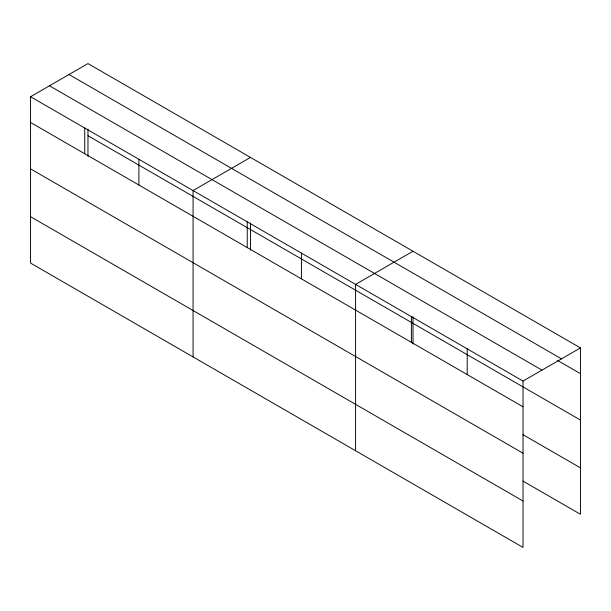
<?xml version="1.0" encoding="UTF-8"?>
<svg xmlns="http://www.w3.org/2000/svg" width="611" height="611" viewBox="0 0 611 611"><rect width="100%" height="100%" fill="white"/><g stroke="black" fill="none" stroke-linecap="round" stroke-linejoin="round"><path stroke-width="0.92" d="M87.976 156.347L87.976 129.089M250.495 222.916L250.495 250.174M413.005 316.75L413.005 344.001M30.55 96.737L523.024 381.065L523.024 547.418L30.55 263.089L30.55 96.737L87.976 63.582L580.45 347.911L580.45 514.263L522.993 481.094M250.495 157.409L193.068 190.563L193.068 356.916M413.005 251.243L355.587 284.39L355.587 450.742M523.024 381.065L580.45 347.911M69.028 74.527L561.501 358.856M557.469 360.375L580.45 373.642M49.499 85.8L541.972 370.121M87.976 135.718L580.45 420.047M30.55 122.467L523.024 406.796M522.993 434.688L580.45 467.858M30.55 168.873L523.024 453.202M30.55 216.684L523.024 501.012M467.209 348.843L467.209 374.574M411.394 316.62L411.394 342.351M301.414 253.114L301.414 278.853M247.241 221.839L247.241 247.577M138.896 159.288L138.896 185.018M84.723 128.012L84.723 153.743"/></g></svg>
